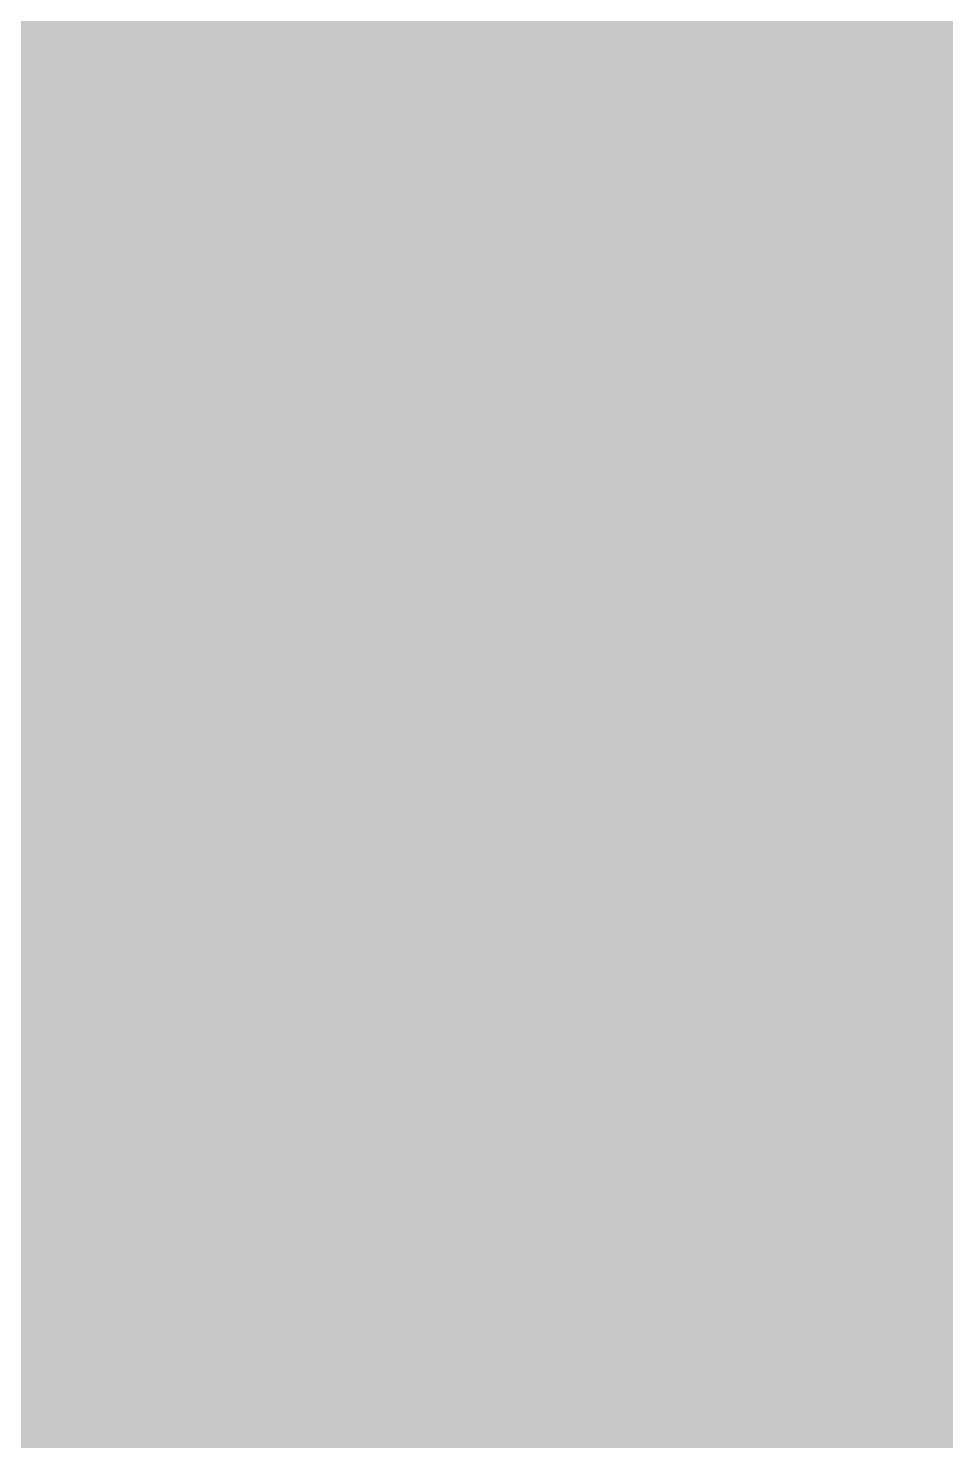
# Model space of a CAD drawing. Extents: x -72 to 72, y -47 to 50.
# Drawn here: x 0.33 to 6.08, y 2.04 to 10.91 of the extents above; entities that cross this region are included whole.
import ezdxf

# ---------------------------------------------------------------- set-up
doc = ezdxf.new("R2010")
doc.units = 0
doc.header["$MEASUREMENT"] = 0
doc.layers.get('0').update_dxf_attribs({"linetype": 'CONTINUOUS'})
for name, color, linetype in [('22-303-0_BOT', 7, 'CONTINUOUS'), ('22-303-0_DRD', 7, 'CONTINUOUS'), ('22-303-0_GND', 6, 'CONTINUOUS'), ('22-303-0_IN1', 4, 'CONTINUOUS'), ('22-303-0_IN2', 3, 'CONTINUOUS'), ('22-303-0_PWR', 5, 'CONTINUOUS'), ('22-303-0_SMB', 10, 'CONTINUOUS'), ('22-303-0_SMT', 14, 'CONTINUOUS'), ('22-303-0_SPB', 9, 'CONTINUOUS'), ('22-303-0_SPT', 12, 'CONTINUOUS'), ('22-303-0_SSB', 11, 'CONTINUOUS'), ('22-303-0_SST', 13, 'CONTINUOUS'), ('22-303-0_TOP', 8, 'CONTINUOUS'), ('THRUHOLE_TAP', 7, 'CONTINUOUS')]:
    doc.layers.add(name, color=color, linetype=linetype)

# ---------------------------------------------------------------- blocks, each defined once
blk = doc.blocks.new('RECTANGLE_8')
blk.add_solid([(0.4064, 0.4826), (0.4064, -0.4826), (-0.4064, 0.4826), (-0.4064, -0.4826)])
blk = doc.blocks.new('ROUND_26')
at = {"const_width": 1.27}
blk.add_lwpolyline([(-0.635, 0, 1), (0.635, 0, 1)], format="xyb", close=True, dxfattribs=at)
blk = doc.blocks.new('ROUND_29')
at = {"const_width": 2.99974}
blk.add_lwpolyline([(-1.49987, 0, 1), (1.49987, 0, 1)], format="xyb", close=True, dxfattribs=at)
blk = doc.blocks.new('ROUND_48')
at = {"const_width": 0.29972}
blk.add_lwpolyline([(-0.14986, 0, 1), (0.14986, 0, 1)], format="xyb", close=True, dxfattribs=at)
blk = doc.blocks.new('RECTANGLE_63')
blk.add_solid([(0.6985, 0.8636), (0.6985, -0.8636), (-0.6985, 0.8636), (-0.6985, -0.8636)])
blk = doc.blocks.new('ROUND_73')
at = {"const_width": 1.5748}
blk.add_lwpolyline([(-0.7874, 0, 1), (0.7874, 0, 1)], format="xyb", close=True, dxfattribs=at)
blk = doc.blocks.new('ROUND_77')
at = {"const_width": 3.24993}
blk.add_lwpolyline([(-1.624964, 0, 1), (1.624964, 0, 1)], format="xyb", close=True, dxfattribs=at)
blk = doc.blocks.new('ROUND_81')
at = {"const_width": 0.0635}
blk.add_lwpolyline([(-0.03175, 0, 1), (0.03175, 0, 1)], format="xyb", close=True, dxfattribs=at)
blk = doc.blocks.new('ROUND_82')
at = {"const_width": 0.50038}
blk.add_lwpolyline([(-0.25019, 0, 1), (0.25019, 0, 1)], format="xyb", close=True, dxfattribs=at)
blk = doc.blocks.new('ROUND_53')
at = {"const_width": 0.29972}
blk.add_lwpolyline([(-0.14986, 0, 1), (0.14986, 0, 1)], format="xyb", close=True, dxfattribs=at)
blk = doc.blocks.new('ROUND_91')
at = {"const_width": 1.5748}
blk.add_lwpolyline([(-0.7874, 0, 1), (0.7874, 0, 1)], format="xyb", close=True, dxfattribs=at)
blk = doc.blocks.new('RECTANGLE_4')
blk.add_solid([(0.4826, 0.4064), (0.4826, -0.4064), (-0.4826, 0.4064), (-0.4826, -0.4064)])
blk = doc.blocks.new('RECTANGLE_13')
blk.add_solid([(2.1209, 1.905), (2.1209, -1.905), (-2.1209, 1.905), (-2.1209, -1.905)])
blk = doc.blocks.new('ROUND_95')
at = {"const_width": 0.10033}
blk.add_lwpolyline([(-0.050164, 0, 1), (0.050164, 0, 1)], format="xyb", close=True, dxfattribs=at)
blk = doc.blocks.new('ROUND_101')
at = {"const_width": 0.59944}
blk.add_lwpolyline([(-0.29972, 0, 1), (0.29972, 0, 1)], format="xyb", close=True, dxfattribs=at)

msp = doc.modelspace()

# ---------------------------------------------------------------- linework, layer by layer
at = {"layer": '22-303-0_BOT'}
for points, const_width in [([(0.508, 10.541), (3.175, 13.208), (3.175, 15.113), (3.683, 15.621), (4.953, 15.621), (5.334, 16.002), (11.43, 16.002), (11.43, 17.7038)], 0.381), ([(5.715, 14.097), (5.715, 7.493)], 0.635), ([(3.7846, 12.9286), (3.7846, 8.6614)], 0.254), ([(4.0132, 12.9286), (4.0132, 8.6614)], 0.254), ([(4.2418, 12.9286), (4.2418, 8.6614)], 0.254), ([(4.4704, 12.9286), (4.4704, 7.07644)], 0.254), ([(4.699, 12.9286), (4.699, 6.84784)], 0.254), ([(4.9276, 12.9286), (4.9276, 8.6614)], 0.254), ([(5.0927, 12.9286), (5.0927, 8.6614)], 0.254), ([(3.52552, 12.85748), (1.42494, 10.7569)], 0.254), ([(3.556, 12.8905), (3.556, 8.6614)], 0.254), ([(3.3274, 12.65936), (3.3274, 8.85444)], 0.254), ([(3.0988, 12.43076), (3.0988, 9.08304)], 0.254), ([(2.8702, 12.20216), (2.8702, 9.31164)], 0.254), ([(2.6416, 11.97356), (2.6416, 9.54024)], 0.254), ([(2.413, 11.74496), (2.413, 9.76884)], 0.254), ([(2.1844, 11.51636), (2.1844, 9.99744)], 0.254), ([(1.9558, 11.28776), (1.9558, 10.22604)], 0.254), ([(1.7272, 11.05916), (1.7272, 10.45464)], 0.254), ([(5.0927, 10.8204), (1.48844, 10.8204)], 0.254), ([(1.4986, 10.83056), (1.4986, 10.68324)], 0.254), ([(-3.683, 10.287), (-3.429, 10.541), (0.508, 10.541), (0.762, 10.541), (2.286, 9.017), (3.429, 7.874), (3.429, 7.493)], 0.635), ([(3.429, 7.493), (3.429, 7.874), (2.286, 9.017), (0.762, 10.541), (0.508, 10.541)], 0.635), ([(1.42494, 10.7569), (2.72542, 9.45642)], 0.254), ([(1.42494, 10.7569), (2.72542, 9.45642)], 0.254), ([(5.0927, 10.5918), (1.59004, 10.5918)], 0.254), ([(5.0927, 10.3632), (1.81864, 10.3632)], 0.254), ([(5.0927, 10.1346), (2.04724, 10.1346)], 0.254), ([(0.51562, 9.906), (-3.18262, 9.906)], 0.254), ([(0.50292, 9.9187), (-3.16992, 9.9187)], 0.254), ([(0.3556, 9.9187), (0.3556, 8.6614)], 0.254), ([(0.50292, 9.9187), (1.76022, 8.6614)], 0.254), ([(0.50292, 9.9187), (1.76022, 8.6614)], 0.254), ([(5.0927, 9.906), (2.27584, 9.906)], 0.254), ([(0.5842, 9.83742), (0.5842, 8.6614)], 0.254), ([(1.016, 7.493), (1.016, 8.001), (-0.635, 9.652)], 0.381), ([(0.74422, 9.6774), (-3.1877, 9.6774)], 0.254), ([(5.0927, 9.6774), (2.50444, 9.6774)], 0.254), ([(0.8128, 9.60882), (0.8128, 8.6614)], 0.254), ([(0.97282, 9.4488), (-3.1877, 9.4488)], 0.254), ([(2.72542, 9.45642), (3.52044, 8.6614)], 0.254), ([(2.72542, 9.45642), (3.52044, 8.6614)], 0.254), ([(2.72542, 9.45642), (3.52044, 8.6614)], 0.254), ([(5.0927, 9.4488), (2.73304, 9.4488)], 0.254), ([(1.0414, 9.38022), (1.0414, 8.6614)], 0.254), ([(1.20142, 9.2202), (-3.08356, 9.2202)], 0.254), ([(2.286, 9.017), (3.429, 7.874), (3.429, 7.493)], 0.635), ([(5.0927, 9.2202), (2.96164, 9.2202)], 0.254), ([(1.27, 9.15162), (1.27, 8.6614)], 0.254), ([(1.43002, 8.9916), (-2.9591, 8.9916)], 0.254), ([(1.4986, 8.92302), (1.4986, 8.6614)], 0.254), ([(5.0927, 8.9916), (3.19024, 8.9916)], 0.254), ([(1.65862, 8.763), (-2.9337, 8.763)], 0.254), ([(5.0927, 8.763), (3.41884, 8.763)], 0.254), ([(1.76022, 8.6614), (0.0127, 8.6614)], 0.254), ([(1.016, 8.6614), (1.016, 7.493)], 0.254), ([(1.7272, 8.69442), (1.7272, 8.6614)], 0.254), ([(4.4323, 8.6614), (3.52044, 8.6614)], 0.254), ([(4.4323, 8.6614), (4.4323, 7.11454)], 0.254), ([(5.0927, 8.6614), (4.7117, 8.6614)], 0.254), ([(4.7117, 8.6614), (4.7117, 6.83514)], 0.254), ([(4.7117, 8.5344), (4.4323, 8.5344)], 0.254), ([(2.0193, 8.40232), (2.4257, 7.99592)], 0.254), ([(2.0193, 8.40232), (2.4257, 7.99592)], 0.254), ([(2.0193, 8.40232), (2.0193, 6.3246)], 0.254), ([(2.0193, 8.40232), (2.4257, 7.99592)], 0.254), ([(2.11582, 8.3058), (2.0193, 8.3058)], 0.254), ([(4.7117, 8.3058), (4.4323, 8.3058)], 0.254), ([(2.1844, 8.23722), (2.1844, 2.47904)], 0.254), ([(2.34442, 8.0772), (2.0193, 8.0772)], 0.254), ([(4.7117, 8.0772), (4.4323, 8.0772)], 0.254), ([(2.413, 8.00862), (2.413, 5.8674)], 0.254), ([(2.4257, 7.99592), (2.4257, 6.3246)], 0.254), ([(2.4257, 7.8486), (2.0193, 7.8486)], 0.254), ([(4.7117, 7.8486), (4.4323, 7.8486)], 0.254), ([(4.5212, 5.08), (4.5212, 6.1468), (3.429, 7.239), (3.429, 7.493)], 0.635), ([(2.4257, 7.62), (2.0193, 7.62)], 0.254), ([(4.7117, 7.62), (4.4323, 7.62)], 0.254), ([(1.27, 6.096), (1.016, 6.35), (1.016, 7.493)], 0.381), ([(5.715, 7.493), (5.715, 7.366), (5.588, 7.239), (6.223, 6.604), (6.223, 5.08), (6.2738, 5.08)], 0.381), ([(0.0127, 7.493), (1.016, 7.493)], 0.254), ([(1.016, 6.3246), (1.016, 7.493)], 0.254), ([(2.0193, 7.493), (1.016, 7.493)], 0.254), ([(2.4257, 7.3914), (2.0193, 7.3914)], 0.254), ([(4.7117, 7.3914), (4.4323, 7.3914)], 0.254), ([(2.4257, 7.1628), (2.0193, 7.1628)], 0.254), ([(4.7117, 7.1628), (4.4323, 7.1628)], 0.254), ([(4.4323, 7.11454), (4.7117, 6.83514)], 0.254), ([(2.4257, 6.9342), (2.0193, 6.9342)], 0.254), ([(4.7117, 6.9342), (4.61264, 6.9342)], 0.254), ([(2.4257, 6.7056), (2.0193, 6.7056)], 0.254), ([(2.4257, 6.477), (2.0193, 6.477)], 0.254), ([(2.0193, 6.3246), (0.0127, 6.3246)], 0.254), ([(0.3556, 6.3246), (0.3556, 5.8674)], 0.254), ([(0.5842, 6.3246), (0.5842, 5.8674)], 0.254), ([(0.8128, 6.3246), (0.8128, 5.8674)], 0.254), ([(1.0414, 6.3246), (1.0414, 5.8674)], 0.254), ([(1.27, 6.3246), (1.27, 5.8674)], 0.254), ([(1.4986, 6.3246), (1.4986, 5.8674)], 0.254), ([(1.7272, 6.3246), (1.7272, 5.8674)], 0.254), ([(1.9558, 6.3246), (1.9558, 5.8674)], 0.254), ([(3.46202, 6.3246), (2.4257, 6.3246)], 0.254), ([(2.6416, 6.3246), (2.6416, 5.8674)], 0.254), ([(2.8702, 6.3246), (2.8702, 5.8674)], 0.254), ([(3.0988, 6.3246), (3.0988, 5.8674)], 0.254), ([(3.3274, 6.3246), (3.3274, 5.8674)], 0.254), ([(3.46202, 6.3246), (3.8989, 5.88772)], 0.254), ([(5.7277, 6.3246), (5.1181, 6.3246)], 0.254), ([(5.1562, 6.3246), (5.1562, 5.8674)], 0.254), ([(5.3848, 6.3246), (5.3848, 3.7846)], 0.254), ([(5.6134, 6.3246), (5.6134, 5.8674)], 0.254), ([(5.7277, 6.3246), (5.7277, 5.8674)], 0.254), ([(3.53822, 6.2484), (-1.2065, 6.2484)], 0.254), ([(3.556, 6.23062), (3.556, 5.8674)], 0.254), ([(5.7277, 6.2484), (5.13588, 6.2484)], 0.254), ([(1.3462, 6.096), (1.3462, 5.08), (1.3462, 6.096)], 0.381), ([(3.0988, 5.08), (3.0988, 6.096)], 0.381), ([(5.1435, 6.1468), (5.1435, 5.8674)], 0.254), ([(3.76682, 6.0198), (-1.2065, 6.0198)], 0.254), ([(3.7846, 6.00202), (3.7846, 5.8674)], 0.254), ([(5.7277, 6.0198), (5.1435, 6.0198)], 0.254), ([(0.635, 5.8674), (-0.7874, 5.8674)], 0.254), ([(2.0574, 5.8674), (0.635, 5.8674)], 0.254), ([(0.635, 5.8674), (0.635, 4.2926)], 0.254), ([(1.3462, 5.8674), (1.3462, 5.08)], 0.254), ([(2.0574, 5.8674), (2.0574, 4.2926)], 0.254), ([(2.3876, 5.8674), (2.3876, 4.2926)], 0.254), ([(3.81, 5.8674), (2.3876, 5.8674)], 0.254), ([(3.0988, 5.8674), (3.0988, 5.08)], 0.254), ([(3.81, 5.8674), (3.81, 4.2926)], 0.254), ([(3.8989, 5.8674), (3.81, 5.8674)], 0.254), ([(3.8989, 5.88772), (3.8989, 5.8674)], 0.254), ([(5.2324, 5.8674), (5.1435, 5.8674)], 0.254), ([(5.2324, 5.8674), (5.2324, 4.2926)], 0.254), ([(5.5626, 5.8674), (5.5626, 4.2926)], 0.254), ([(5.7277, 5.8674), (5.5626, 5.8674)], 0.254), ([(2.3876, 5.7912), (2.0574, 5.7912)], 0.254), ([(5.5626, 5.7912), (5.2324, 5.7912)], 0.254), ([(2.3876, 5.5626), (2.0574, 5.5626)], 0.254), ([(5.5626, 5.5626), (5.2324, 5.5626)], 0.254), ([(2.3876, 5.334), (2.0574, 5.334)], 0.254), ([(5.5626, 5.334), (5.2324, 5.334)], 0.254), ([(2.3876, 5.1054), (2.0574, 5.1054)], 0.254), ([(5.5626, 5.1054), (5.2324, 5.1054)], 0.254), ([(2.0574, 5.08), (1.3462, 5.08)], 0.254), ([(1.3462, 4.2926), (1.3462, 5.08)], 0.254), ([(2.3876, 5.08), (3.0988, 5.08)], 0.254), ([(3.0988, 4.2926), (3.0988, 5.08)], 0.254), ([(2.3876, 4.8768), (2.0574, 4.8768)], 0.254), ([(5.5626, 4.8768), (5.2324, 4.8768)], 0.254), ([(2.3876, 4.6482), (2.0574, 4.6482)], 0.254), ([(5.5626, 4.6482), (5.2324, 4.6482)], 0.254), ([(2.3876, 4.4196), (2.0574, 4.4196)], 0.254), ([(5.5626, 4.4196), (5.2324, 4.4196)], 0.254), ([(0.635, 4.2926), (-0.16256, 4.2926)], 0.254), ([(0.3556, 4.2926), (0.3556, 3.28422)], 0.254), ([(0.5842, 4.2926), (0.5842, 3.2512)], 0.254), ([(2.0574, 4.2926), (0.635, 4.2926)], 0.254), ([(0.8128, 4.2926), (0.8128, 3.20294)], 0.254), ([(1.0414, 4.2926), (1.0414, 3.1369)], 0.254), ([(1.27, 4.2926), (1.27, 3.05054)], 0.254), ([(1.4986, 4.2926), (1.4986, 2.94386)], 0.254), ([(1.7272, 4.2926), (1.7272, 2.81686)], 0.254), ([(1.9558, 4.2926), (1.9558, 2.66192)], 0.254), ([(3.81, 4.2926), (2.3876, 4.2926)], 0.254), ([(2.413, 4.2926), (2.413, 2.25806)], 0.254), ([(2.6416, 4.2926), (2.6416, 1.98374)], 0.254), ([(2.8702, 4.2926), (2.8702, 1.6383)], 0.254), ([(3.0988, 4.2926), (3.0988, 1.14808)], 0.254), ([(3.3274, 4.2926), (3.3274, -3.7592)], 0.254), ([(3.556, 4.2926), (3.556, -3.7592)], 0.254), ([(3.7846, 4.2926), (3.7846, -3.7592)], 0.254), ([(5.2324, 4.2926), (3.81, 4.2926)], 0.254), ([(4.0132, 4.2926), (4.0132, -3.7592)], 0.254), ([(4.2418, 4.2926), (4.2418, -3.7592)], 0.254), ([(4.4704, 4.2926), (4.4704, -3.59918)], 0.254), ([(4.699, 4.2926), (4.699, -3.37058)], 0.254), ([(4.9276, 4.2926), (4.9276, 3.21564)], 0.254), ([(5.1562, 4.2926), (5.1562, 3.56616)], 0.254), ([(6.985, 4.2926), (5.5626, 4.2926)], 0.254), ([(5.6134, 4.2926), (5.6134, 3.93192)], 0.254), ([(5.842, 4.2926), (5.842, 4.03098)], 0.254), ([(6.0706, 4.2926), (6.0706, 4.0894)], 0.254), ([(13.3096, 4.191), (-0.26416, 4.191)], 0.254), ([(5.67436, 3.9624), (-0.36576, 3.9624)], 0.254), ([(5.3213, 3.7338), (-0.60452, 3.7338)], 0.254), ([(5.1054, 3.5052), (-3.70586, 3.5052)], 0.254), ([(4.95808, 3.2766), (0.42926, 3.2766)], 0.254), ([(-63.246, -3.937), (-62.484, -4.699), (4.699, -4.699), (6.35, -3.048), (6.35, 2.54)], 1.27), ([(4.85902, 3.048), (1.27508, 3.048)], 0.254), ([(4.8006, 2.8194), (1.72212, 2.8194)], 0.254), ([(4.7752, 2.5908), (2.04978, 2.5908)], 0.254), ([(4.78536, 2.3622), (2.3114, 2.3622)], 0.254), ([(4.82854, 2.1336), (2.52222, 2.1336)], 0.254)]:
    msp.add_lwpolyline(points, dxfattribs=dict(at, const_width=const_width))
at = {"layer": '22-303-0_BOT', "const_width": 0.254}
for points in [[(5.1435, 6.1468, 0.0725027), (5.1176, 6.32445)], [(6.35, 4.1148, 0.4142136), (4.7752, 2.54)], [(3.30454, 0, 0.4142136), (0, 3.30454)], [(4.7752, 2.54, 0.2372593), (5.41081, 1.27591)]]:
    msp.add_lwpolyline(points, format="xyb", dxfattribs=at)
at = {"layer": '22-303-0_DRD', "const_width": 0.254}
for points in [[(3.81, 10.795), (2.54, 9.525)], [(3.81, 9.525), (2.54, 10.795)], [(2.921, 9.652), (1.651, 8.382)], [(2.921, 8.382), (1.651, 9.652)], [(1.9812, 6.731), (0.7112, 5.461)], [(1.9812, 5.461), (0.7112, 6.731)], [(1.9812, 6.731), (0.7112, 5.461)], [(1.9812, 5.461), (0.7112, 6.731)], [(3.7338, 6.731), (2.4638, 5.461)], [(3.7338, 5.461), (2.4638, 6.731)], [(5.715, 3.175), (5.715, 1.905)], [(6.985, 3.175), (5.715, 3.175)], [(6.985, 2.54), (5.715, 2.54)]]:
    msp.add_lwpolyline(points, dxfattribs=at)
at = {"layer": '22-303-0_IN1', "const_width": 0.254}
for points in [[(3.175, 20.12696), (3.175, 10.76452)], [(5.2324, 19.95678), (5.2324, 3.64998)], [(6.1468, 19.89582), (6.1468, 4.1021)], [(5.461, 19.77136), (5.461, 3.84048)], [(5.9182, 19.75104), (5.9182, 4.05384)], [(5.6896, 19.71548), (5.6896, 3.97002)], [(3.4036, 19.36496), (3.4036, 10.7188)], [(3.6322, 19.23288), (3.6322, 10.55624)], [(0.6604, 17.61236), (0.6604, 3.2385)], [(3.8608, 17.62506), (3.8608, -5.08)], [(5.0038, 17.54886), (5.0038, 3.35788)], [(0.4318, 17.38376), (0.4318, 3.2766)], [(4.0894, 17.28978), (4.0894, -5.08)], [(4.7752, 17.272), (4.7752, -5.08)], [(4.318, 17.18818), (4.318, -5.08)], [(4.5466, 17.1831), (4.5466, -5.08)], [(2.032, 15.03934), (2.032, 2.60604)], [(2.9464, 14.91996), (2.9464, 10.7188)], [(2.2606, 14.83106), (2.2606, 2.41046)], [(2.4892, 14.76502), (2.4892, 2.17424)], [(2.7178, 14.78788), (2.7178, 10.55624)], [(0.889, 13.51534), (0.889, 6.49224)], [(1.8034, 13.39596), (1.8034, 6.49224)], [(1.1176, 13.30706), (1.1176, 6.6548)], [(1.5748, 13.26388), (1.5748, 6.6548)], [(1.3462, 13.24102), (1.3462, 6.70052)], [(14.3256, 10.922), (-3.6195, 10.922)], [(2.89052, 10.6934), (-3.84556, 10.6934)], [(14.3256, 10.6934), (3.45948, 10.6934)], [(2.65176, 10.4648), (-13.34516, 10.4648)], [(14.3256, 10.4648), (3.6957, 10.4648)], [(2.57556, 10.2362), (-0.48006, 10.2362)], [(14.3256, 10.2362), (3.77444, 10.2362)], [(2.5908, 10.0076), (-0.14478, 10.0076)], [(14.3256, 10.0076), (3.7592, 10.0076)], [(2.7051, 9.779), (-0.04318, 9.779)], [(2.7178, 9.76376), (2.7178, 6.5659)], [(3.6322, 9.76376), (3.6322, 6.38048)], [(14.3256, 9.779), (3.6449, 9.779)], [(14.3256, 9.5504), (-0.0381, 9.5504)], [(2.9464, 9.6012), (2.9464, 6.6802)], [(3.175, 9.55548), (3.175, 6.69544)], [(3.4036, 9.6012), (3.4036, 6.6167)], [(14.3256, 9.3218), (-0.127, 9.3218)], [(14.3256, 9.0932), (-0.40386, 9.0932)], [(14.3256, 8.8646), (-10.82548, 8.8646)], [(14.3256, 8.636), (-10.88136, 8.636)], [(14.3256, 8.4074), (-6.52272, 8.4074)], [(14.3256, 8.1788), (-6.28396, 8.1788)], [(14.3256, 7.9502), (-6.20776, 7.9502)], [(14.3256, 7.7216), (-6.223, 7.7216)], [(14.3256, 7.493), (-6.3373, 7.493)], [(14.3256, 7.2644), (-11.11504, 7.2644)], [(14.3256, 7.0358), (-11.07948, 7.0358)], [(14.3256, 6.8072), (-11.13536, 6.8072)], [(0.98298, 6.5786), (-1.50114, 6.5786)], [(2.73558, 6.5786), (1.70942, 6.5786)], [(14.3256, 6.5786), (3.46202, 6.5786)], [(0.79756, 6.35), (-1.29286, 6.35)], [(2.55016, 6.35), (1.89484, 6.35)], [(14.3256, 6.35), (3.64744, 6.35)], [(0.74168, 6.1214), (-1.22682, 6.1214)], [(2.49428, 6.1214), (1.95072, 6.1214)], [(14.3256, 6.1214), (3.70332, 6.1214)], [(0.77724, 5.8928), (-1.24968, 5.8928)], [(2.52984, 5.8928), (1.91516, 5.8928)], [(3.6322, 5.81152), (3.6322, -5.08)], [(14.3256, 5.8928), (3.66776, 5.8928)], [(0.92202, 5.6642), (-1.38176, 5.6642)], [(0.889, 5.69976), (0.889, 3.18262)], [(2.67462, 5.6642), (1.76784, 5.6642)], [(1.8034, 5.69976), (1.8034, 2.7686)], [(14.3256, 5.6642), (3.52044, 5.6642)], [(2.7178, 5.6261), (2.7178, 1.8796)], [(3.4036, 5.57276), (3.4036, -5.08)], [(1.1176, 5.5372), (1.1176, 3.10896)], [(1.3462, 5.49148), (1.3462, 3.01752)], [(1.5748, 5.5372), (1.5748, 2.90576)], [(2.9464, 5.5118), (2.9464, 1.49606)], [(3.175, 5.49656), (3.175, 0.91694)], [(14.3256, 5.4356), (-8.52678, 5.4356)], [(14.3256, 5.207), (-8.42518, 5.207)], [(14.3256, 4.9784), (-8.4201, 4.9784)], [(14.3256, 4.7498), (-0.52578, 4.7498)], [(14.3256, 4.5212), (-0.34036, 4.5212)], [(14.3256, 4.2926), (-0.28448, 4.2926)], [(5.95376, 4.064), (-0.32004, 4.064)], [(5.45338, 3.8354), (-0.46482, 3.8354)], [(5.19176, 3.6068), (-3.54076, 3.6068)], [(5.0165, 3.3782), (-5.842, 3.3782)], [(4.89712, 3.1496), (1.00076, 3.1496)], [(4.82092, 2.921), (1.54432, 2.921)], [(4.78282, 2.6924), (1.91516, 2.6924)], [(4.77774, 2.4638), (2.20218, 2.4638)], [(4.80568, 2.2352), (2.43332, 2.2352)], [(4.86664, 2.0066), (2.62636, 2.0066)]]:
    msp.add_lwpolyline(points, dxfattribs=at)
for points in [[(3.175, 10.76452, 0.4142136), (2.57048, 10.16)], [(3.77952, 10.16, 0.4142136), (3.175, 10.76452)], [(2.57048, 10.16, 0.4142136), (3.175, 9.55548)], [(3.175, 9.55548, 0.4142136), (3.77952, 10.16)], [(1.3462, 6.70052, 0.4142136), (0.74168, 6.096)], [(1.3462, 6.70052, 0.4142136), (0.74168, 6.096)], [(1.95072, 6.096, 0.4142136), (1.3462, 6.70052)], [(1.95072, 6.096, 0.4142136), (1.3462, 6.70052)], [(3.0988, 6.70052, 0.4142136), (2.49428, 6.096)], [(3.70332, 6.096, 0.4142136), (3.0988, 6.70052)], [(0.74168, 6.096, 0.4142136), (1.3462, 5.49148)], [(0.74168, 6.096, 0.4142136), (1.3462, 5.49148)], [(1.3462, 5.49148, 0.4142136), (1.95072, 6.096)], [(1.3462, 5.49148, 0.4142136), (1.95072, 6.096)], [(2.49428, 6.096, 0.4142136), (3.0988, 5.49148)], [(3.0988, 5.49148, 0.4142136), (3.70332, 6.096)], [(6.35, 4.1148, 0.4142136), (4.7752, 2.54)], [(3.30454, 0, 0.4142136), (0, 3.30454)], [(4.7752, 2.54, 0.4142136), (6.35, 0.9652)]]:
    msp.add_lwpolyline(points, format="xyb", dxfattribs=at)
at = {"layer": '22-303-0_IN2'}
for points, const_width in [([(-27.051, 21.209), (-26.67, 20.828), (-26.67, 19.05), (-21.971, 14.351), (-16.891, 14.351), (-16.383, 13.843), (-16.129, 13.843), (-15.748, 14.224), (0.127, 14.224), (1.143, 13.208), (2.413, 13.208), (7.239, 8.382), (19.05, 8.382)], 0.2032), ([(5.842, 15.3416), (5.842, 10.98804)], 0.254), ([(6.0706, 15.3416), (6.0706, 10.75944)], 0.254), ([(-27.686, 14.732), (-23.876, 14.732), (-20.828, 11.684), (-19.558, 11.684), (-18.415, 10.541), (-11.303, 10.541), (-6.096, 5.334), (16.383, 5.334), (17.399, 4.318), (19.558, 4.318), (20.574, 5.334), (31.369, 5.334), (33.401, 7.366), (37.846, 7.366), (41.402, 10.922), (42.672, 10.922)], 0.2032), ([(20.701, 7.62), (19.304, 9.017), (7.239, 9.017), (1.651, 14.605), (-16.256, 14.605)], 0.2032), ([(2.50444, 14.3256), (7.40664, 9.4234)], 0.254), ([(0.3556, 13.42136), (0.3556, 5.7404)], 0.254), ([(0.5842, 13.19276), (0.5842, 5.7404)], 0.254), ([(0.8128, 12.96416), (0.8128, 5.7404)], 0.254), ([(1.0414, 12.8143), (1.0414, 5.7404)], 0.254), ([(1.27, 12.8016), (1.27, 5.7404)], 0.254), ([(1.4986, 12.8016), (1.4986, 5.7404)], 0.254), ([(1.7272, 12.8016), (1.7272, 9.24814)], 0.254), ([(1.9558, 12.8016), (1.9558, 9.52246)], 0.254), ([(2.1844, 12.8016), (2.1844, 9.61136)], 0.254), ([(2.24536, 12.8016), (6.95198, 8.09498)], 0.254), ([(2.413, 12.63396), (2.413, 9.60882)], 0.254), ([(2.6416, 12.40536), (2.6416, 9.50468)], 0.254), ([(2.8702, 12.17676), (2.8702, 9.17194)], 0.254), ([(3.0988, 11.94816), (3.0988, 5.7404)], 0.254), ([(3.3274, 11.71956), (3.3274, 5.7404)], 0.254), ([(3.556, 11.49096), (3.556, 5.7404)], 0.254), ([(3.7846, 11.26236), (3.7846, 5.7404)], 0.254), ([(-19.812, 11.049), (-18.923, 10.16), (-11.557, 10.16), (-6.35, 4.953), (12.065, 4.953), (15.24, 1.778), (17.653, 1.778), (17.907, 2.032), (20.32, 2.032), (20.701, 1.651), (22.606, 1.651), (23.368, 2.413), (25.273, 2.413)], 0.2032), ([(4.0132, 11.03376), (4.0132, 5.7404)], 0.254), ([(4.22656, 10.8204), (-11.00836, 10.8204)], 0.254), ([(4.2418, 10.80516), (4.2418, 5.7404)], 0.254), ([(17.1196, 10.8204), (6.00964, 10.8204)], 0.254), ([(4.45516, 10.5918), (-3.38582, 10.5918)], 0.254), ([(4.4704, 10.57656), (4.4704, 5.7404)], 0.254), ([(4.68376, 10.3632), (-3.24104, 10.3632)], 0.254), ([(4.699, 10.34796), (4.699, 5.7404)], 0.254), ([(4.91236, 10.1346), (-3.20548, 10.1346)], 0.254), ([(4.9276, 10.11936), (4.9276, 5.7404)], 0.254), ([(5.14096, 9.906), (-3.26136, 9.906)], 0.254), ([(5.1562, 9.89076), (5.1562, 5.7404)], 0.254), ([(5.36956, 9.6774), (-3.44678, 9.6774)], 0.254), ([(5.3848, 9.66216), (5.3848, 5.7404)], 0.254), ([(1.86182, 9.4488), (-6.75386, 9.4488)], 0.254), ([(5.59816, 9.4488), (2.70764, 9.4488)], 0.254), ([(5.6134, 9.43356), (5.6134, 5.7404)], 0.254), ([(1.71704, 9.2202), (-6.477, 9.2202)], 0.254), ([(5.82676, 9.2202), (2.85496, 9.2202)], 0.254), ([(5.842, 9.20496), (5.842, 5.7404)], 0.254), ([(1.68148, 8.9916), (-6.3881, 8.9916)], 0.254), ([(6.05536, 8.9916), (2.89052, 8.9916)], 0.254), ([(6.0706, 8.97636), (6.0706, 5.7404)], 0.254), ([(2.8702, 8.86206), (2.8702, 5.7404)], 0.254), ([(1.73736, 8.763), (-6.39318, 8.763)], 0.254), ([(1.7272, 8.78586), (1.7272, 5.7404)], 0.254), ([(6.28396, 8.763), (2.83464, 8.763)], 0.254), ([(1.92278, 8.5344), (-6.49478, 8.5344)], 0.254), ([(1.9558, 8.509), (1.9558, 5.7404)], 0.254), ([(2.6416, 8.52678), (2.6416, 5.7404)], 0.254), ([(6.51256, 8.5344), (2.64922, 8.5344)], 0.254), ([(2.1844, 8.4201), (2.1844, 5.7404)], 0.254), ([(2.413, 8.42518), (2.413, 5.7404)], 0.254), ([(6.74116, 8.3058), (-6.83006, 8.3058)], 0.254), ([(6.96976, 8.0772), (-8.26516, 8.0772)], 0.254), ([(17.41678, 7.8486), (-8.03656, 7.8486)], 0.254), ([(17.31518, 7.62), (-7.80796, 7.62)], 0.254), ([(17.3101, 7.3914), (-7.57936, 7.3914)], 0.254), ([(17.399, 7.1628), (-7.35076, 7.1628)], 0.254), ([(17.67586, 6.9342), (-7.12216, 6.9342)], 0.254), ([(18.30324, 6.7056), (-6.89356, 6.7056)], 0.254), ([(18.05432, 6.477), (-1.38176, 6.477)], 0.254), ([(17.89938, 6.2484), (-1.24968, 6.2484)], 0.254), ([(17.80286, 6.0198), (-1.22682, 6.0198)], 0.254), ([(16.383, 5.7404), (-1.3208, 5.7404)], 0.254), ([(17.7546, 5.7912), (-1.29286, 5.7912)], 0.254), ([(11.89736, 4.5466), (-0.35306, 4.5466)], 0.254), ([(0.3556, 4.5466), (0.3556, 3.28422)], 0.254), ([(0.5842, 4.5466), (0.5842, 3.2512)], 0.254), ([(0.8128, 4.5466), (0.8128, 3.20294)], 0.254), ([(1.0414, 4.5466), (1.0414, 3.1369)], 0.254), ([(1.27, 4.5466), (1.27, 3.05054)], 0.254), ([(1.4986, 4.5466), (1.4986, 2.94386)], 0.254), ([(1.7272, 4.5466), (1.7272, 2.81686)], 0.254), ([(1.9558, 4.5466), (1.9558, 2.66192)], 0.254), ([(2.1844, 4.5466), (2.1844, 2.47904)], 0.254), ([(2.413, 4.5466), (2.413, 2.25806)], 0.254), ([(2.6416, 4.5466), (2.6416, 1.98374)], 0.254), ([(2.8702, 4.5466), (2.8702, 1.6383)], 0.254), ([(3.0988, 4.5466), (3.0988, 1.14808)], 0.254), ([(3.3274, 4.5466), (3.3274, -2.8956)], 0.254), ([(3.556, 4.5466), (3.556, -2.8956)], 0.254), ([(3.7846, 4.5466), (3.7846, -2.8956)], 0.254), ([(4.0132, 4.5466), (4.0132, -2.8956)], 0.254), ([(4.2418, 4.5466), (4.2418, -2.8956)], 0.254), ([(4.4704, 4.5466), (4.4704, -2.8956)], 0.254), ([(4.699, 4.5466), (4.699, -2.8956)], 0.254), ([(4.9276, 4.5466), (4.9276, 3.21564)], 0.254), ([(5.1562, 4.5466), (5.1562, 3.56616)], 0.254), ([(5.3848, 4.5466), (5.3848, 3.7846)], 0.254), ([(5.6134, 4.5466), (5.6134, 3.93192)], 0.254), ([(5.842, 4.5466), (5.842, 4.03098)], 0.254), ([(6.0706, 4.5466), (6.0706, 4.0894)], 0.254), ([(12.02436, 4.4196), (-0.3048, 4.4196)], 0.254), ([(12.25296, 4.191), (-0.28956, 4.191)], 0.254), ([(5.67436, 3.9624), (-0.36576, 3.9624)], 0.254), ([(5.3213, 3.7338), (-0.60452, 3.7338)], 0.254), ([(5.1054, 3.5052), (-3.70586, 3.5052)], 0.254), ([(4.95808, 3.2766), (0.42926, 3.2766)], 0.254), ([(4.85902, 3.048), (1.27508, 3.048)], 0.254), ([(4.8006, 2.8194), (1.72212, 2.8194)], 0.254), ([(4.7752, 2.5908), (2.04978, 2.5908)], 0.254), ([(4.78536, 2.3622), (2.3114, 2.3622)], 0.254), ([(4.82854, 2.1336), (2.52222, 2.1336)], 0.254)]:
    msp.add_lwpolyline(points, dxfattribs=dict(at, const_width=const_width))
at = {"layer": '22-303-0_IN2', "const_width": 0.254}
for points in [[(2.286, 9.62152, 0.4142136), (1.68148, 9.017)], [(2.89052, 9.017, 0.4142136), (2.286, 9.62152)], [(1.68148, 9.017, 0.4142136), (2.286, 8.41248)], [(2.286, 8.41248, 0.4142136), (2.89052, 9.017)], [(6.35, 4.1148, 0.4142136), (4.7752, 2.54)], [(3.30454, 0, 0.4142136), (0, 3.30454)], [(4.7752, 2.54, 0.4142136), (6.35, 0.9652)]]:
    msp.add_lwpolyline(points, format="xyb", dxfattribs=at)
at = {"layer": '22-303-0_SSB', "const_width": 0.1524}
for points in [[(2.159, 6.2484), (-4.699, 6.2484), (-4.699, 15.3416), (2.159, 15.3416), (2.159, 6.2484)], [(9.144, 6.2484), (2.286, 6.2484), (2.286, 15.3416), (9.144, 15.3416), (9.144, 6.2484)], [(2.0955, 4.2545), (-0.8255, 4.2545), (-0.8255, 5.8928), (2.0955, 5.8928), (2.0955, 4.2545)], [(2.3495, 5.9055), (5.2705, 5.9055), (5.2705, 4.2672), (2.3495, 4.2672), (2.3495, 5.9055)], [(8.4455, 4.2545), (5.5245, 4.2545), (5.5245, 5.8928), (8.4455, 5.8928), (8.4455, 4.2545)], [(0.93472, 3.5814), (0.57912, 3.5814), (0.51816, 3.41376), (0.51816, 3.24358), (0.57912, 3.0734), (0.93472, 3.0734), (0.99314, 3.24358), (0.99314, 3.41376), (0.75692, 4.0894)], [(1.35636, 3.24358), (1.41732, 3.0734), (1.77292, 3.0734), (1.83134, 3.24358), (1.83134, 3.92176), (1.77292, 4.0894), (1.41732, 4.0894), (1.35636, 3.92176)], [(3.17246, 3.48742), (2.81686, 3.48742), (2.7559, 3.31724), (2.7559, 3.14706), (2.81686, 2.97942), (3.17246, 2.97942), (3.23088, 3.14706), (3.23088, 3.31724), (2.99466, 3.99542)], [(3.5941, 3.31724), (4.06908, 3.31724), (3.83286, 3.99542), (3.71348, 3.99542), (3.71348, 2.97942)], [(4.4323, 3.14706), (4.49326, 2.97942), (4.84886, 2.97942), (4.90728, 3.14706), (4.90728, 3.82524), (4.84886, 3.99542), (4.49326, 3.99542), (4.4323, 3.82524)]]:
    msp.add_lwpolyline(points, dxfattribs=at)
at = {"layer": '22-303-0_SST'}
for points, const_width in [([(0.4445, 13.5255), (0.4445, 10.6045), (2.0828, 10.6045), (2.0828, 13.5255), (0.4445, 13.5255)], 0.1524), ([(4.0005, 10.6045), (4.0005, 13.5255), (2.3622, 13.5255), (2.3622, 10.6045), (4.0005, 10.6045)], 0.1524), ([(3.937, 6.985), (3.937, 12.065), (15.113, 12.065), (15.113, 6.985), (3.937, 6.985)], 0.254), ([(0.34544, 9.45388), (0.70104, 10.46988), (0.22606, 10.46988)], 0.1524), ([(3.02006, 10.03808), (2.85242, 10.0965), (2.68224, 10.0965), (2.51206, 10.03808), (2.51206, 9.68248), (2.68224, 9.62406), (2.85242, 9.62406), (3.02006, 9.68248), (3.02006, 10.03808), (3.19024, 10.0965), (3.36042, 10.0965), (3.52806, 10.03808), (3.52806, 9.68248), (3.36042, 9.62406), (3.19024, 9.62406), (3.02006, 9.68248)], 0.1524), ([(2.0955, 6.7945), (2.0955, 9.7155), (0.4572, 9.7155), (0.4572, 6.7945), (2.0955, 6.7945)], 0.1524), ([(3.19024, 9.2583), (3.19024, 8.78586), (2.51206, 9.02208), (2.51206, 9.14146), (3.52806, 9.14146)], 0.1524), ([(3.36042, 8.4201), (3.52806, 8.36168), (3.52806, 8.00608), (3.36042, 7.94766), (2.68224, 7.94766), (2.51206, 8.00608), (2.51206, 8.36168), (2.68224, 8.4201)], 0.1524), ([(5.87502, 5.45846), (5.87502, 6.47446), (5.75818, 6.30428)], 0.1524), ([(1.87706, 6.0579), (0.86106, 6.4135), (0.86106, 5.94106)], 0.1524), ([(4.8006, 5.45846), (4.8006, 6.47446), (5.27558, 6.47446)], 0.1524), ([(5.1562, 5.96646), (4.8006, 5.96646)], 0.1524), ([(1.36906, 5.16128), (1.36906, 5.51688), (1.53924, 5.5753), (1.70942, 5.5753), (1.87706, 5.51688), (1.87706, 5.16128), (1.70942, 5.10286), (1.53924, 5.10286), (0.86106, 5.33908)], 0.1524), ([(5.9944, 5.45846), (5.75818, 5.45846)], 0.1524), ([(1.36906, 4.26466), (1.36906, 4.62026), (1.20142, 4.7371), (1.03124, 4.7371), (0.86106, 4.62026), (0.86106, 4.26466), (1.87706, 4.26466)], 0.1524), ([(1.36906, 4.5593), (1.87706, 4.7371)], 0.1524), ([(4.26466, -5.45338), (3.76682, -5.45338), (3.76682, 3.73888), (12.76096, 3.73888), (12.74318, -5.45338), (4.26466, -5.45338)], 0.254), ([(6.21792, 2.40792), (6.21792, 2.67208), (5.94868, 2.93878)], 0.1524), ([(6.74878, 2.93878), (6.48208, 2.67208), (6.48208, 2.40792), (6.21792, 2.40792), (5.94868, 2.13868), (5.94868, 2.93878), (6.74878, 2.93878), (6.74878, 2.13868), (6.48208, 2.40792)], 0.1524), ([(5.94868, 2.13868), (6.74878, 2.13868)], 0.1524)]:
    msp.add_lwpolyline(points, dxfattribs=dict(at, const_width=const_width))
at = {"layer": '22-303-0_TOP'}
for points, const_width in [([(0.3556, 16.2306), (0.3556, 7.78764)], 0.254), ([(-2.54, 9.6012), (-2.032, 9.6012), (-1.651, 9.2202), (-1.651, 7.239), (-2.54, 6.35), (-2.54, 5.334), (-2.286, 5.08), (1.016, 5.08), (5.334, 0.762), (7.112, 0.762), (8.255, 1.905), (8.255, 5.461), (9.398, 6.604), (9.398, 11.811), (11.52398, 13.93698), (11.52398, 14.605)], 0.2032), ([(2.1844, 12.3698), (2.1844, 9.6393)], 0.254), ([(0.4826, 12.065), (0.4826, 10.6426)], 0.254), ([(2.0574, 12.065), (2.0574, 10.6426)], 0.254), ([(2.3876, 12.065), (2.3876, 10.6426)], 0.254), ([(1.27, 11.3538), (1.27, 9.017)], 0.2032), ([(3.175, 10.6426), (3.175, 11.3538)], 0.254), ([(3.175, 10.16), (3.175, 11.3538)], 0.2032), ([(0.4826, 10.8204), (0.1524, 10.8204)], 0.254), ([(2.3876, 10.8204), (2.0574, 10.8204)], 0.254), ([(0.8636, 10.6426), (0.4826, 10.6426)], 0.254), ([(0.5842, 10.6426), (0.5842, 9.6774)], 0.254), ([(0.8128, 10.6426), (0.8128, 9.6774)], 0.254), ([(0.8636, 10.6426), (0.8636, 9.6774)], 0.254), ([(2.0574, 10.6426), (1.6764, 10.6426)], 0.254), ([(1.6764, 10.6426), (1.6764, 9.6774)], 0.254), ([(1.7272, 10.6426), (1.7272, 9.6774)], 0.254), ([(1.9558, 10.6426), (1.9558, 9.6774)], 0.254), ([(3.9116, 10.6426), (2.3876, 10.6426)], 0.254), ([(2.413, 10.6426), (2.413, 9.6266)], 0.254), ([(2.6416, 10.6426), (2.6416, 9.52754)], 0.254), ([(2.8702, 10.6426), (2.8702, 9.23036)], 0.254), ([(3.0988, 10.6426), (3.0988, 3.57124)], 0.254), ([(3.3274, 10.6426), (3.3274, 3.34264)], 0.254), ([(3.556, 10.6426), (3.556, 3.11404)], 0.254), ([(3.7846, 10.6426), (3.7846, 2.88544)], 0.254), ([(3.9116, 10.6426), (3.9116, 7.3152)], 0.254), ([(0.8636, 10.5918), (-2.1336, 10.5918)], 0.254), ([(3.9116, 10.5918), (1.6764, 10.5918)], 0.254), ([(0.8636, 10.3632), (-2.1336, 10.3632)], 0.254), ([(3.9116, 10.3632), (1.6764, 10.3632)], 0.254), ([(0.8636, 10.1346), (-1.7526, 10.1346)], 0.254), ([(3.9116, 10.1346), (1.6764, 10.1346)], 0.254), ([(6.3373, 9.525), (6.35, 9.5123), (6.35, 2.54)], 1.27), ([(0.8636, 9.906), (-1.7526, 9.906)], 0.254), ([(3.9116, 9.906), (1.6764, 9.906)], 0.254), ([(0.8636, 9.6774), (-1.53416, 9.6774)], 0.254), ([(0.4826, 9.6774), (0.4826, 8.255)], 0.254), ([(0.8636, 9.6774), (0.4826, 9.6774)], 0.254), ([(2.0574, 9.6774), (1.6764, 9.6774)], 0.254), ([(3.9116, 9.6774), (1.6764, 9.6774)], 0.254), ([(2.0574, 9.6774), (2.0574, 9.6393)], 0.254), ([(2.286, 9.6393), (2.0574, 9.6393)], 0.254), ([(0.30734, 9.45388), (-1.31826, 9.45388)], 0.254), ([(0.4826, 9.4488), (-1.31572, 9.4488)], 0.254), ([(0.30734, 9.45388), (0.30734, 7.81812)], 0.254), ([(3.9116, 9.4488), (2.73304, 9.4488)], 0.254), ([(0.4826, 9.2202), (0.30734, 9.2202)], 0.254), ([(1.27, 8.9662), (1.27, 9.017), (2.286, 9.017)], 0.635), ([(1.27, 9.017), (1.27, 8.9662)], 0.635), ([(3.9116, 9.2202), (2.87274, 9.2202)], 0.254), ([(0.4826, 8.9916), (0.30734, 8.9916)], 0.254), ([(3.9116, 8.9916), (2.9083, 8.9916)], 0.254), ([(0.4826, 8.763), (0.30734, 8.763)], 0.254), ([(3.9116, 8.763), (2.85242, 8.763)], 0.254), ([(2.8702, 8.8011), (2.8702, 3.79984)], 0.254), ([(0.30734, 8.636), (-0.635, 8.636)], 0.254), ([(0.4826, 8.5344), (0.30734, 8.5344)], 0.254), ([(2.6416, 8.50646), (2.6416, 4.02844)], 0.254), ([(3.9116, 8.5344), (2.6797, 8.5344)], 0.254), ([(2.0574, 8.3947), (2.0574, 8.255)], 0.254), ([(2.286, 8.3947), (2.0574, 8.3947)], 0.254), ([(2.1844, 8.3947), (2.1844, 4.48564)], 0.254), ([(2.413, 8.4074), (2.413, 4.25704)], 0.254), ([(0.4826, 8.3058), (0.30734, 8.3058)], 0.254), ([(3.9116, 8.3058), (2.0574, 8.3058)], 0.254), ([(2.0574, 8.255), (0.4826, 8.255)], 0.254), ([(0.4826, 8.255), (0.4826, 7.89432)], 0.254), ([(2.0574, 8.255), (2.0574, 6.8326)], 0.254), ([(0.4826, 8.0772), (0.30734, 8.0772)], 0.254), ([(3.9116, 8.0772), (2.0574, 8.0772)], 0.254), ([(0.30734, 7.81812), (-1.2446, 7.81812)], 0.254), ([(0.39878, 7.83082), (-0.01016, 7.42188)], 0.254), ([(0.41656, 7.8486), (0.30734, 7.8486)], 0.254), ([(3.9116, 7.8486), (2.0574, 7.8486)], 0.254), ([(3.9116, 7.62), (2.0574, 7.62)], 0.254), ([(-0.635, 6.604), (-0.254, 6.604), (0.6858, 7.5438), (1.27, 7.5438)], 0.2032), ([(3.9116, 7.3914), (2.0574, 7.3914)], 0.254), ([(5.4102, 7.3152), (3.9116, 7.3152)], 0.254), ([(4.0132, 7.3152), (4.0132, 2.65684)], 0.254), ([(4.2418, 7.3152), (4.2418, 2.42824)], 0.254), ([(4.4704, 7.3152), (4.4704, 2.19964)], 0.254), ([(4.699, 7.3152), (4.699, 1.97104)], 0.254), ([(4.9276, 7.3152), (4.9276, 3.21564)], 0.254), ([(5.1562, 7.3152), (5.1562, 3.56616)], 0.254), ([(5.3848, 7.3152), (5.3848, 3.7846)], 0.254), ([(5.4102, 7.3152), (5.4102, 3.80238)], 0.254), ([(5.4102, 7.1628), (2.0574, 7.1628)], 0.254), ([(5.4102, 6.9342), (2.0574, 6.9342)], 0.254), ([(0.54864, 6.8326), (0.30734, 6.58876)], 0.254), ([(2.0574, 6.8326), (0.54864, 6.8326)], 0.254), ([(0.5842, 6.8326), (0.5842, 5.4864)], 0.254), ([(0.8128, 6.8326), (0.8128, 5.4864)], 0.254), ([(1.0414, 6.8326), (1.0414, 5.4864)], 0.254), ([(1.27, 6.8326), (1.27, 5.3975)], 0.254), ([(1.4986, 6.8326), (1.4986, 5.17144)], 0.254), ([(1.7272, 6.8326), (1.7272, 4.94284)], 0.254), ([(1.9558, 6.8326), (1.9558, 4.71424)], 0.254), ([(5.4102, 6.7056), (0.42164, 6.7056)], 0.254), ([(0.3556, 6.63956), (0.3556, 5.4864)], 0.254), ([(0.30734, 6.58876), (0.30734, 5.78612)], 0.254), ([(5.4102, 6.477), (0.30734, 6.477)], 0.254), ([(5.4102, 6.2484), (0.30734, 6.2484)], 0.254), ([(5.4102, 6.0198), (0.30734, 6.0198)], 0.254), ([(0.30734, 5.78612), (-1.2954, 5.78612)], 0.254), ([(5.4102, 5.7912), (-1.29286, 5.7912)], 0.254), ([(5.4102, 5.5626), (-1.50114, 5.5626)], 0.254), ([(1.016, 5.4864), (-1.67386, 5.4864)], 0.254), ([(1.3081, 5.36194), (5.14604, 1.524)], 0.254), ([(5.4102, 5.334), (1.33604, 5.334)], 0.254), ([(5.4102, 5.1054), (1.56464, 5.1054)], 0.254), ([(5.4102, 4.8768), (1.79324, 4.8768)], 0.254), ([(0.84836, 4.6736), (-0.44196, 4.6736)], 0.254), ([(0.3556, 4.6736), (0.3556, 3.28422)], 0.254), ([(0.5842, 4.6736), (0.5842, 3.2512)], 0.254), ([(0.8128, 4.6736), (0.8128, 3.20294)], 0.254), ([(0.84836, 4.6736), (5.04698, 0.47498)], 0.254), ([(0.87376, 4.6482), (-0.4191, 4.6482)], 0.254), ([(5.4102, 4.6482), (2.02184, 4.6482)], 0.254), ([(1.10236, 4.4196), (-0.3048, 4.4196)], 0.254), ([(1.0414, 4.48056), (1.0414, 3.1369)], 0.254), ([(5.4102, 4.4196), (2.25044, 4.4196)], 0.254), ([(1.27, 4.25196), (1.27, 3.05054)], 0.254), ([(1.33096, 4.191), (-0.28956, 4.191)], 0.254), ([(5.4102, 4.191), (2.47904, 4.191)], 0.254), ([(1.55956, 3.9624), (-0.36576, 3.9624)], 0.254), ([(1.4986, 4.02336), (1.4986, 2.94386)], 0.254), ([(5.4102, 3.9624), (2.70764, 3.9624)], 0.254), ([(1.7272, 3.79476), (1.7272, 2.81686)], 0.254), ([(1.78816, 3.7338), (-0.60452, 3.7338)], 0.254), ([(5.3213, 3.7338), (2.93624, 3.7338)], 0.254), ([(1.9558, 3.56616), (1.9558, 2.66192)], 0.254), ([(2.01676, 3.5052), (-3.70586, 3.5052)], 0.254), ([(5.1054, 3.5052), (3.16484, 3.5052)], 0.254), ([(2.1844, 3.33756), (2.1844, 2.47904)], 0.254), ([(2.24536, 3.2766), (0.42926, 3.2766)], 0.254), ([(4.95808, 3.2766), (3.39344, 3.2766)], 0.254), ([(2.413, 3.10896), (2.413, 2.25806)], 0.254), ([(2.47396, 3.048), (1.27508, 3.048)], 0.254), ([(4.85902, 3.048), (3.62204, 3.048)], 0.254), ([(2.70256, 2.8194), (1.72212, 2.8194)], 0.254), ([(2.6416, 2.88036), (2.6416, 1.98374)], 0.254), ([(4.8006, 2.8194), (3.85064, 2.8194)], 0.254), ([(2.8702, 2.65176), (2.8702, 1.6383)], 0.254), ([(2.93116, 2.5908), (2.04978, 2.5908)], 0.254), ([(4.7752, 2.5908), (4.07924, 2.5908)], 0.254), ([(3.15976, 2.3622), (2.3114, 2.3622)], 0.254), ([(3.0988, 2.42316), (3.0988, 1.14808)], 0.254), ([(4.78536, 2.3622), (4.30784, 2.3622)], 0.254), ([(3.3274, 2.19456), (3.3274, -4.953)], 0.254), ([(3.38836, 2.1336), (2.52222, 2.1336)], 0.254), ([(4.82854, 2.1336), (4.53644, 2.1336)], 0.254), ([(3.556, 1.96596), (3.556, -4.953)], 0.254)]:
    msp.add_lwpolyline(points, dxfattribs=dict(at, const_width=const_width))
at = {"layer": '22-303-0_TOP', "const_width": 0.254}
for points in [[(2.9083, 9.017, 0.4142136), (2.286, 9.6393)], [(2.286, 8.3947, 0.4142136), (2.9083, 9.017)], [(0.4826, 7.89432, 0.0651004), (0.39931, 7.83029)], [(0.4826, 7.89432, 0.0651004), (0.39931, 7.83029)], [(1.30302, 5.36702, 0.1989124), (1.016, 5.48591)], [(5.4102, 3.80238, 0.2370053), (4.77621, 2.54)], [(3.30454, 0, 0.4142136), (0, 3.30454)], [(4.7752, 2.54, 0.1770489), (5.14647, 1.52436)]]:
    msp.add_lwpolyline(points, format="xyb", dxfattribs=at)

# ---------------------------------------------------------------- block references
at = {"layer": '22-303-0_BOT'}
for name, p in [('ROUND_48', (3.175, 10.16)), ('ROUND_48', (2.286, 9.017)), ('RECTANGLE_63', (1.016, 7.493)), ('RECTANGLE_63', (3.429, 7.493)), ('RECTANGLE_63', (5.715, 7.493)), ('ROUND_48', (1.3462, 6.096)), ('ROUND_48', (3.0988, 6.096)), ('RECTANGLE_8', (1.3462, 5.08)), ('RECTANGLE_8', (3.0988, 5.08)), ('RECTANGLE_8', (4.5212, 5.08)), ('RECTANGLE_8', (6.2738, 5.08)), ('ROUND_26', (6.35, 2.54)), ('ROUND_29', (0, 0))]:
    msp.add_blockref(name, p, dxfattribs=at)
at = {"layer": '22-303-0_GND'}
for name, p in [('ROUND_81', (3.175, 10.16)), ('ROUND_82', (2.286, 9.017)), ('ROUND_81', (1.3462, 6.096)), ('ROUND_81', (3.0988, 6.096)), ('ROUND_73', (6.35, 2.54)), ('ROUND_77', (0, 0))]:
    msp.add_blockref(name, p, dxfattribs=at)
at = {"layer": '22-303-0_IN1'}
for name, p in [('ROUND_53', (3.175, 10.16)), ('ROUND_48', (2.286, 9.017)), ('ROUND_53', (1.3462, 6.096)), ('ROUND_53', (3.0988, 6.096)), ('ROUND_26', (6.35, 2.54)), ('ROUND_29', (0, 0))]:
    msp.add_blockref(name, p, dxfattribs=at)
at = {"layer": '22-303-0_IN2'}
for name, p in [('ROUND_53', (3.175, 10.16)), ('ROUND_48', (2.286, 9.017)), ('ROUND_53', (1.3462, 6.096)), ('ROUND_53', (3.0988, 6.096)), ('ROUND_26', (6.35, 2.54)), ('ROUND_29', (0, 0))]:
    msp.add_blockref(name, p, dxfattribs=at)
at = {"layer": '22-303-0_PWR'}
for name, p in [('ROUND_82', (3.175, 10.16)), ('ROUND_82', (2.286, 9.017)), ('ROUND_82', (1.3462, 6.096)), ('ROUND_82', (3.0988, 6.096)), ('ROUND_91', (6.35, 2.54)), ('ROUND_77', (0, 0))]:
    msp.add_blockref(name, p, dxfattribs=at)
at = {"layer": '22-303-0_SMB'}
for name, p in [('RECTANGLE_63', (1.016, 7.493)), ('RECTANGLE_63', (3.429, 7.493)), ('RECTANGLE_63', (5.715, 7.493)), ('RECTANGLE_8', (1.3462, 5.08)), ('RECTANGLE_8', (3.0988, 5.08)), ('RECTANGLE_8', (4.5212, 5.08)), ('RECTANGLE_8', (6.2738, 5.08)), ('ROUND_26', (6.35, 2.54)), ('ROUND_29', (0, 0))]:
    msp.add_blockref(name, p, dxfattribs=at)
at = {"layer": '22-303-0_SMT'}
for name, p in [('RECTANGLE_13', (6.3373, 9.525)), ('RECTANGLE_4', (1.27, 8.9662)), ('RECTANGLE_4', (1.27, 7.5438)), ('ROUND_26', (6.35, 2.54)), ('ROUND_29', (0, 0))]:
    msp.add_blockref(name, p, dxfattribs=at)
at = {"layer": '22-303-0_SPB'}
for name, p in [('RECTANGLE_63', (1.016, 7.493)), ('RECTANGLE_63', (3.429, 7.493)), ('RECTANGLE_63', (5.715, 7.493)), ('RECTANGLE_8', (1.3462, 5.08)), ('RECTANGLE_8', (3.0988, 5.08)), ('RECTANGLE_8', (4.5212, 5.08)), ('RECTANGLE_8', (6.2738, 5.08))]:
    msp.add_blockref(name, p, dxfattribs=at)
at = {"layer": '22-303-0_SPT'}
for name, p in [('RECTANGLE_13', (6.3373, 9.525)), ('RECTANGLE_4', (1.27, 8.9662)), ('RECTANGLE_4', (1.27, 7.5438))]:
    msp.add_blockref(name, p, dxfattribs=at)
at = {"layer": '22-303-0_TOP'}
for name, p in [('RECTANGLE_13', (6.3373, 9.525)), ('ROUND_48', (3.175, 10.16)), ('RECTANGLE_4', (1.27, 8.9662)), ('ROUND_48', (2.286, 9.017)), ('RECTANGLE_4', (1.27, 7.5438)), ('ROUND_48', (1.3462, 6.096)), ('ROUND_48', (3.0988, 6.096)), ('ROUND_26', (6.35, 2.54)), ('ROUND_29', (0, 0))]:
    msp.add_blockref(name, p, dxfattribs=at)
at = {"layer": 'THRUHOLE_TAP'}
for name, p in [('ROUND_95', (3.175, 10.16)), ('ROUND_95', (2.286, 9.017)), ('ROUND_95', (1.3462, 6.096)), ('ROUND_95', (3.0988, 6.096)), ('ROUND_101', (6.35, 2.54))]:
    msp.add_blockref(name, p, dxfattribs=at)

doc.saveas('drawing.dxf')
